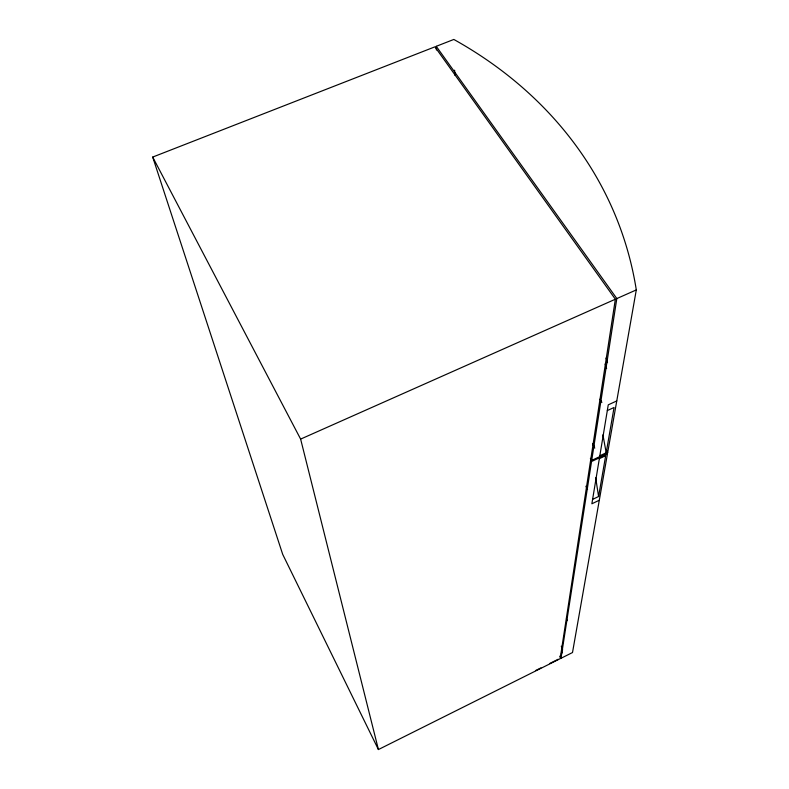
<?xml version="1.0" encoding="UTF-8"?>
<svg xmlns="http://www.w3.org/2000/svg" width="789" height="789" viewBox="0 0 789 789"><rect width="100%" height="100%" fill="white"/><g stroke="black" fill="none" stroke-linecap="round" stroke-linejoin="round"><path stroke-width="1.18" d="M615.361 299.218L560.141 658.716L378.414 749.55L282.709 554.381L152.701 157.07L434.926 46.837L615.361 299.218L300.629 439.098L378.414 749.55M560.999 658.282L591.543 461.496L607.422 454.04L572.508 652.533L560.999 658.282L559.756 656.162M591.711 460.391L616.82 298.567L436.248 46.314L453.833 39.45A508.875 408.317 -18.7 0 1 636.299 289.918L607.619 452.925L591.711 460.391L590.369 458.33M599.492 457.758L591.868 503.796L599.305 500.226M599.679 456.653L608.26 404.836L616.761 400.94M592.598 499.388L598.585 496.518L605.686 455.667L599.344 458.646M599.827 455.766L606.189 452.778L614.059 407.489L607.313 410.576M535.524 670.581L540.929 667.889M549.558 663.569L558.198 659.259M616.82 298.567L636.299 289.918M599.887 399.264L601.908 402.351M592.776 443.448L594.541 446.525M592.943 444.888L594.778 448.093M152.701 157.07L300.629 439.098M585.882 486.231L587.558 489.515M607.185 450.539L607.619 452.925M602.924 434.828L606.189 452.778M595.685 477.789L598.585 496.518M436.248 46.314L436.406 49.993M454.612 70.191L454.74 75.113M562.251 652.069A7.042 6.578 15.7 0 1 561.304 653.874M561.226 646.181A7.042 6.578 15.7 0 1 562.567 650.057M605.114 364.005A443.349 345.395 -21.5 0 1 606.613 368.591M606.021 358.068A446.732 346.963 -21.4 0 1 607.54 362.674M566.472 618.428A294.997 273.398 -30.8 0 1 567.025 620.726"/></g></svg>
